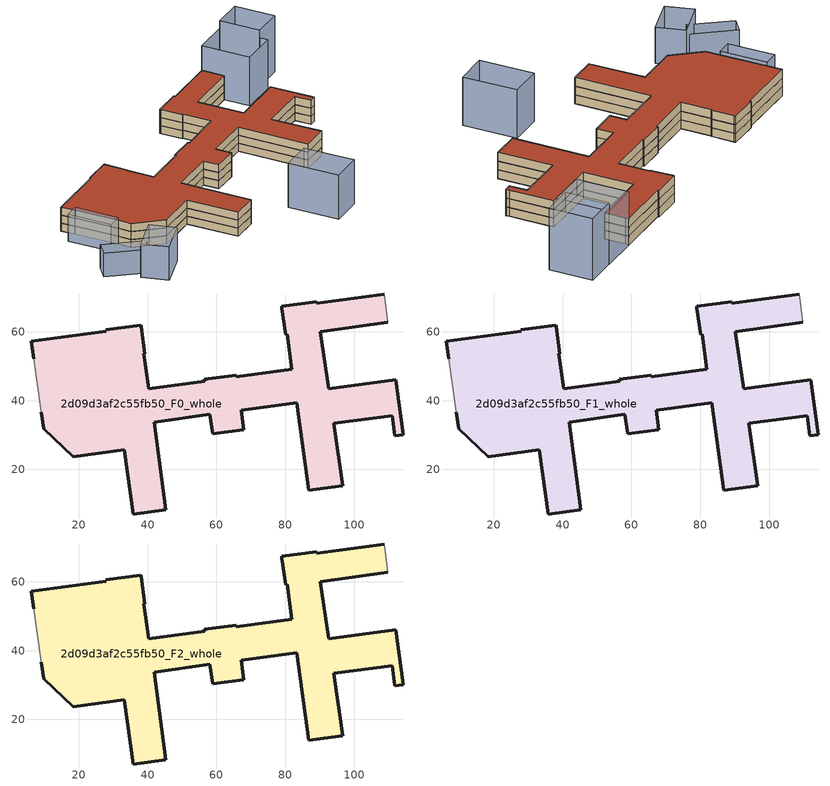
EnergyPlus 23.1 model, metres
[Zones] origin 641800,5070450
2d09d3af2c55fb50_F0_whole
 floor ground (EU_floor_Construction): 96.71,15.24 94.11,33.46 111.02,35.66 111.82,29.75 114.32,30.15 114.12,31.25 112.13,46.06 92.61,43.47 90.21,60.08 109.83,62.77 108.93,69.98 108.73,70.98 89.22,68.28 89.12,68.79 79.01,67.39 79.01,66.89 80.21,59.18 80.51,59.28 81.91,49.17 65.79,46.88 65.69,47.38 56.49,46.18 56.59,45.68 40.28,43.48 38.88,53.69 39.18,53.69 38.18,61.39 38.08,61.89 27.87,60.6 27.97,60.1 6.16,57.2 6.85,52.1 9.15,36.58 9.85,31.78 18.35,23.67 33.17,25.67 35.76,7.06 45.27,8.35 41.87,33.77 58.08,35.97 58.88,30.37 67.99,31.56 67.19,37.17 83.41,39.37 86.8,13.95 z0
 wall outside (EU_wall_Construction): 109.83,62.77 90.21,60.08 92.61,43.47 112.13,46.06 114.12,31.25 114.32,30.15 111.82,29.75 111.02,35.66 94.11,33.46 96.71,15.24 86.8,13.95 83.41,39.37 67.19,37.17 67.99,31.56 58.88,30.37 58.08,35.97 41.87,33.77 45.27,8.35 35.76,7.06 33.17,25.67 18.35,23.67 9.85,31.78 9.15,36.58 / 6.85,52.1 6.16,57.2 27.97,60.1 27.87,60.6 38.08,61.89 38.18,61.39 39.18,53.69 38.88,53.69 40.28,43.48 56.59,45.68 56.49,46.18 65.69,47.38 65.79,46.88 81.91,49.17 80.51,59.28 80.21,59.18 79.01,66.89 79.01,67.39 89.12,68.79 89.22,68.28 108.73,70.98 z0:3
 wall adiabatic (EU_wall_Construction): 108.73,70.98 108.93,69.98 109.83,62.77 / 9.15,36.58 6.85,52.1 z0:3
2d09d3af2c55fb50_F1_whole
 floor to 2d09d3af2c55fb50_F0_whole (EU_floor_Construction): 96.71,15.24 94.11,33.46 111.02,35.66 111.82,29.75 114.32,30.15 114.12,31.25 112.13,46.06 92.61,43.47 90.21,60.08 109.83,62.77 108.93,69.98 108.73,70.98 89.22,68.28 89.12,68.79 79.01,67.39 79.01,66.89 80.21,59.18 80.51,59.28 81.91,49.17 65.79,46.88 65.69,47.38 56.49,46.18 56.59,45.68 40.27,43.48 38.88,53.69 39.18,53.69 38.18,61.39 38.08,61.89 27.87,60.6 27.97,60.1 6.15,57.2 6.85,52.1 9.15,36.58 9.85,31.78 18.35,23.67 33.17,25.67 35.76,7.06 45.27,8.35 41.87,33.77 58.08,35.97 58.88,30.37 67.99,31.56 67.19,37.17 83.4,39.37 86.8,13.95 z3
 wall outside (EU_wall_Construction): 109.83,62.77 90.21,60.08 92.61,43.47 112.13,46.06 114.12,31.25 114.32,30.15 111.82,29.75 111.02,35.66 94.11,33.46 96.71,15.24 86.8,13.95 83.41,39.37 67.19,37.17 67.99,31.56 58.88,30.37 58.08,35.97 41.87,33.77 45.27,8.35 35.76,7.06 33.17,25.67 18.35,23.67 9.85,31.78 9.15,36.58 / 6.85,52.1 6.16,57.2 27.97,60.1 27.87,60.6 38.08,61.89 38.18,61.39 39.18,53.69 38.88,53.69 40.28,43.48 56.59,45.68 56.49,46.18 65.69,47.38 65.79,46.88 81.91,49.17 80.51,59.28 80.21,59.18 79.01,66.89 79.01,67.39 89.12,68.79 89.22,68.28 108.73,70.98 z3:6
 wall adiabatic (EU_wall_Construction): 108.73,70.98 108.93,69.98 109.83,62.77 / 9.15,36.58 6.85,52.1 z3:6
2d09d3af2c55fb50_F2_whole
 floor to 2d09d3af2c55fb50_F1_whole (EU_floor_Construction): 96.71,15.24 94.11,33.46 111.02,35.66 111.82,29.75 114.32,30.15 114.12,31.25 112.13,46.06 92.61,43.47 90.21,60.08 109.83,62.77 108.93,69.98 108.73,70.98 89.22,68.28 89.12,68.79 79.01,67.39 79.01,66.89 80.21,59.18 80.51,59.28 81.91,49.17 65.79,46.88 65.69,47.38 56.49,46.18 56.59,45.68 40.27,43.48 38.88,53.69 39.18,53.69 38.18,61.39 38.08,61.89 27.87,60.6 27.97,60.1 6.15,57.2 6.85,52.1 9.15,36.58 9.85,31.78 18.35,23.67 33.17,25.67 35.76,7.06 45.27,8.35 41.87,33.77 58.08,35.97 58.88,30.37 67.99,31.56 67.19,37.17 83.4,39.37 86.8,13.95 z6
 wall outside (EU_wall_Construction): 109.83,62.77 90.21,60.08 92.61,43.47 112.13,46.06 114.12,31.25 114.32,30.15 111.82,29.75 111.02,35.66 94.11,33.46 96.71,15.24 86.8,13.95 83.41,39.37 67.19,37.17 67.99,31.56 58.88,30.37 58.08,35.97 41.87,33.77 45.27,8.35 35.76,7.06 33.17,25.67 18.35,23.67 9.85,31.78 9.15,36.58 / 6.85,52.1 6.16,57.2 27.97,60.1 27.87,60.6 38.08,61.89 38.18,61.39 39.18,53.69 38.88,53.69 40.28,43.48 56.59,45.68 56.49,46.18 65.69,47.38 65.79,46.88 81.91,49.17 80.51,59.28 80.21,59.18 79.01,66.89 79.01,67.39 89.12,68.79 89.22,68.28 108.73,70.98 z6:9
 wall adiabatic (EU_wall_Construction): 108.73,70.98 108.93,69.98 109.83,62.77 / 9.15,36.58 6.85,52.1 z6:9
 roof outside (EU_roof_Construction): 108.93,69.98 109.83,62.77 90.21,60.08 92.61,43.47 112.13,46.06 114.12,31.25 114.32,30.15 111.82,29.75 111.02,35.66 94.11,33.46 96.71,15.24 86.8,13.95 83.41,39.37 67.19,37.17 67.99,31.56 58.88,30.37 58.08,35.97 41.87,33.77 45.27,8.35 35.76,7.06 33.17,25.67 18.35,23.67 9.85,31.78 9.15,36.58 6.85,52.1 6.16,57.2 27.97,60.1 27.87,60.6 38.08,61.89 38.18,61.39 39.18,53.69 38.88,53.69 40.28,43.48 56.59,45.68 56.49,46.18 65.69,47.38 65.79,46.88 81.91,49.17 80.51,59.28 80.21,59.18 79.01,66.89 79.01,67.39 89.12,68.79 89.22,68.28 108.73,70.98 z9
shading: 72.57,6.09 75.18,-12.07 / 75.18,-12.07 63.8,-13.71 / 63.8,-13.71 61.18,4.45 / 61.18,4.45 72.57,6.09 z0:16.5; 10.95,14.37 -1.33,9.2 / -1.33,9.2 -5.06,18.04 / -5.06,18.04 7.22,23.21 / 7.22,23.21 10.95,14.37 z0:12.4; 3.34,21.58 -0.86,17.47 / -0.86,17.47 -11.49,28.37 / -11.49,28.37 -7.29,32.47 / -7.29,32.47 3.34,21.58 z0:8.7; 121.84,72.72 124.14,55.32 / 124.14,55.32 111.04,53.59 / 111.04,53.59 108.73,70.98 / 108.73,70.98 121.84,72.72 z0:18.2; 121.76,72.67 132.75,74.18 / 132.75,74.18 134.75,59.67 / 134.75,59.67 123.75,58.16 / 123.75,58.16 121.76,72.67 z0:21; 6.85,52.1 9.15,36.58 / 9.15,36.58 3.95,35.82 / 3.95,35.82 1.66,51.33 / 1.66,51.33 6.85,52.1 z0:10.1
[Building]
EU S2 Campaign: North Axis=0; Terrain=City; Solar Distribution=FullExterior
[Site:Location]
Lyon-Bron: Latitude=45.75; Longitude=5; Time Zone=1; Elevation=198
[SizingPeriod:WeatherFileDays]
AnnualSizingPeriod: Begin Month=1; Begin Day of Month=1; End Month=12; End Day of Month=31; Day of Week for Start Day=Monday; Use Weather File Daylight Saving Period=No; Use Weather File Rain and Snow Indicators=No
[MATERIAL]
EU_InternalMass_Material: Roughness=MediumRough; Thickness=0.1; Conductivity=1; Density=1800; Specific Heat=900; Thermal Absorptance=0.9; Solar Absorptance=0.7; Visible Absorptance=0.7
[MATERIAL:NOMASS] Roughness=MediumRough; Thermal Absorptance=0.9; Solar Absorptance=0.7; Visible Absorptance=0.7
Name | Thermal Resistance
EU_wall_NoMass | 0.87146
EU_roof_NoMass | 0.842276
EU_floor_NoMass | 0.496999
[CONSTRUCTION]
EU_wall_Construction: EU_wall_NoMass
EU_roof_Construction: EU_roof_NoMass
EU_floor_Construction: EU_floor_NoMass
EU_InternalMass_Construction: EU_InternalMass_Material
[ZONE] Type=1; Multiplier=1; Ceiling Height=autocalculate; Floor Area=autocalculate; Part of Total Floor Area=Yes
Name | Volume
2d09d3af2c55fb50_F0_whole | 7940.49
2d09d3af2c55fb50_F1_whole; 2d09d3af2c55fb50_F2_whole | 7940.48
[INTERNALMASS] Construction=EU_InternalMass_Construction; Surface Area=2543.72
Name | Zone or ZoneList
2d09d3af2c55fb50_F0_whole_EU_InternalMass | 2d09d3af2c55fb50_F0_whole
2d09d3af2c55fb50_F1_whole_EU_InternalMass | 2d09d3af2c55fb50_F1_whole
2d09d3af2c55fb50_F2_whole_EU_InternalMass | 2d09d3af2c55fb50_F2_whole
[OTHEREQUIPMENT] Fuel Type=Electricity; Design Level Calculation Method=Watts/Area; Power per Zone Floor Area=1; Fraction Latent=0; Fraction Radiant=0; Fraction Lost=0; Carbon Dioxide Generation Rate=0; EndUse Subcategory=EU_Step8_InternalGains
Name | Zone or ZoneList or Space or SpaceList | Schedule
EU_Step8_InternalGain_2d09d3af2c55fb50_F0_whole_f000 | 2d09d3af2c55fb50_F0_whole | EU_Step8_GainSchedule_2d09d3af2c55fb50_F0_whole_f000
EU_Step8_InternalGain_2d09d3af2c55fb50_F1_whole_f000 | 2d09d3af2c55fb50_F1_whole | EU_Step8_GainSchedule_2d09d3af2c55fb50_F1_whole_f000
EU_Step8_InternalGain_2d09d3af2c55fb50_F2_whole_f000 | 2d09d3af2c55fb50_F2_whole | EU_Step8_GainSchedule_2d09d3af2c55fb50_F2_whole_f000
[ZONEVENTILATION:DESIGNFLOWRATE] Schedule=EU_AlwaysOn; Design Flow Rate Calculation Method=AirChanges/Hour; Air Changes per Hour=0.425; Ventilation Type=Natural; Fan Pressure Rise=0; Fan Total Efficiency=1; Constant Term Coefficient=1; Temperature Term Coefficient=0; Velocity Term Coefficient=0; Velocity Squared Term Coefficient=0; Minimum Indoor Temperature=-100; Maximum Indoor Temperature=100; Delta Temperature=-100; Minimum Outdoor Temperature=-100; Maximum Outdoor Temperature=100; Maximum Wind Speed=40
Name | Zone or ZoneList or Space or SpaceList
EU_ConstantAir_2d09d3af2c55fb50_F0_whole | 2d09d3af2c55fb50_F0_whole
EU_ConstantAir_2d09d3af2c55fb50_F1_whole | 2d09d3af2c55fb50_F1_whole
EU_ConstantAir_2d09d3af2c55fb50_F2_whole | 2d09d3af2c55fb50_F2_whole
[HVACTEMPLATE:THERMOSTAT] Constant Heating Setpoint=20; Constant Cooling Setpoint=50
EU_HeatOnly_2d09d3af2c55fb50_F0_whole; EU_HeatOnly_2d09d3af2c55fb50_F1_whole; EU_HeatOnly_2d09d3af2c55fb50_F2_whole
[HVACTEMPLATE:ZONE:IDEALLOADSAIRSYSTEM] System Availability Schedule=EU_AlwaysOn; Maximum Heating Supply Air Temperature=50; Minimum Cooling Supply Air Temperature=13; Maximum Heating Supply Air Humidity Ratio=0.0156; Minimum Cooling Supply Air Humidity Ratio=0.0077; Heating Limit=NoLimit; Cooling Limit=NoLimit; Heating Availability Schedule=EU_AlwaysOn; Cooling Availability Schedule=EU_CoolingOff; Dehumidification Control Type=ConstantSensibleHeatRatio; Cooling Sensible Heat Ratio=0.7; Dehumidification Setpoint=60; Humidification Control Type=None; Humidification Setpoint=30; Outdoor Air Method=None; Outdoor Air Flow Rate per Person=0.00944; Outdoor Air Flow Rate per Zone Floor Area=0; Outdoor Air Flow Rate per Zone=0; Demand Controlled Ventilation Type=None; Outdoor Air Economizer Type=NoEconomizer; Heat Recovery Type=None; Sensible Heat Recovery Effectiveness=0.7; Latent Heat Recovery Effectiveness=0.65
Name | Template Thermostat
2d09d3af2c55fb50_F0_whole | EU_HeatOnly_2d09d3af2c55fb50_F0_whole
2d09d3af2c55fb50_F1_whole | EU_HeatOnly_2d09d3af2c55fb50_F1_whole
2d09d3af2c55fb50_F2_whole | EU_HeatOnly_2d09d3af2c55fb50_F2_whole
[SIZING:ZONE] Zone Cooling Design Supply Air Temperature Input Method=SupplyAirTemperature; Zone Cooling Design Supply Air Temperature=13; Zone Heating Design Supply Air Temperature Input Method=SupplyAirTemperature; Zone Heating Design Supply Air Temperature=50; Zone Cooling Design Supply Air Humidity Ratio=0.008; Zone Heating Design Supply Air Humidity Ratio=0.008; Cooling Design Air Flow Method=DesignDay; Cooling Design Air Flow Rate=0; Cooling Minimum Air Flow per Zone Floor Area=0.000762; Cooling Minimum Air Flow=0; Cooling Minimum Air Flow Fraction=0.2; Heating Design Air Flow Method=DesignDay; Heating Design Air Flow Rate=0; Heating Maximum Air Flow per Zone Floor Area=0.002032; Heating Maximum Air Flow=0.141576; Heating Maximum Air Flow Fraction=0.3; Account for Dedicated Outdoor Air System=No; Dedicated Outdoor Air System Control Strategy=NeutralSupplyAir; Dedicated Outdoor Air Low Setpoint Temperature for Design=autosize; Dedicated Outdoor Air High Setpoint Temperature for Design=autosize; Zone Load Sizing Method=Sensible Load Only No Latent Load; Zone Latent Cooling Design Supply Air Humidity Ratio Input Method=HumidityRatioDifference; Zone Cooling Design Supply Air Humidity Ratio Difference=0.005; Zone Latent Heating Design Supply Air Humidity Ratio Input Method=HumidityRatioDifference; Zone Humidification Design Supply Air Humidity Ratio Difference=0.005
2d09d3af2c55fb50_F0_whole; 2d09d3af2c55fb50_F1_whole; 2d09d3af2c55fb50_F2_whole
[SCHEDULE:CONSTANT]
Name | Hourly Value
EU_AlwaysOn | 1
EU_CoolingOff | 0
[SCHEDULE:FILE] Column Number=1; Rows to Skip at Top=0; Number of Hours of Data=8760; Column Separator=Comma; Interpolate to Timestep=No; Minutes per Item=60; Adjust Schedule for Daylight Savings=Yes
Name | File
EU_Step8_GainSchedule_2d09d3af2c55fb50_F0_whole_f000 | ../../schedules/2d09d3af2c55fb50/2d09d3af2c55fb50_F0_whole_f000_gain.csv
EU_Step8_GainSchedule_2d09d3af2c55fb50_F1_whole_f000 | ../../schedules/2d09d3af2c55fb50/2d09d3af2c55fb50_F1_whole_f000_gain.csv
EU_Step8_GainSchedule_2d09d3af2c55fb50_F2_whole_f000 | ../../schedules/2d09d3af2c55fb50/2d09d3af2c55fb50_F2_whole_f000_gain.csv
